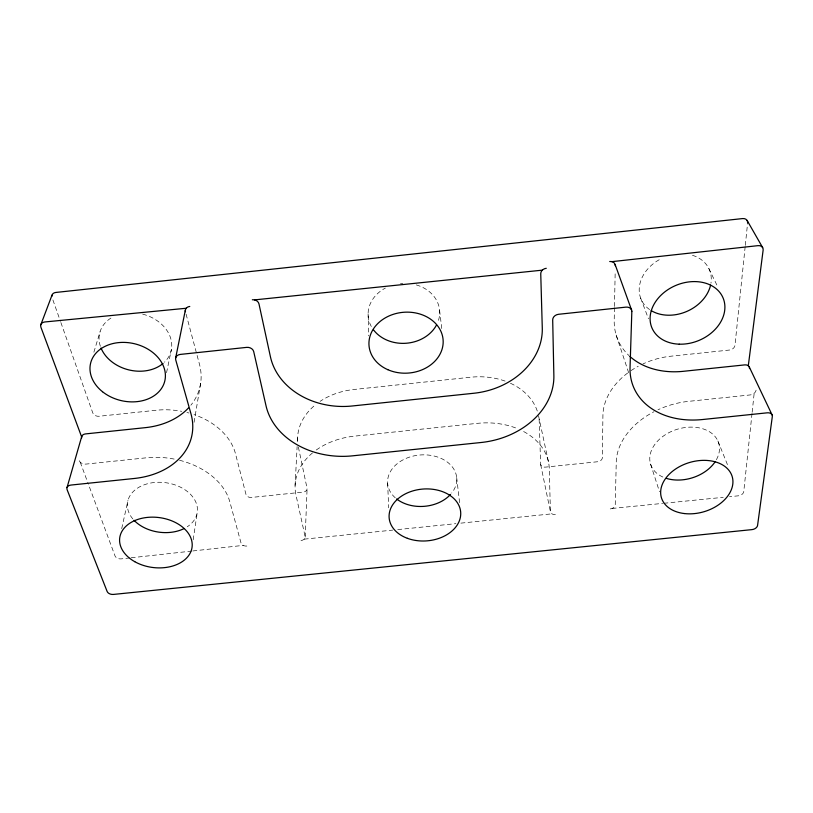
<?xml version="1.0" encoding="UTF-8"?>
<svg xmlns="http://www.w3.org/2000/svg" width="813" height="813" viewBox="0 0 813 813"><rect width="100%" height="100%" fill="white"/><g stroke="black" fill="none" stroke-linecap="round" stroke-linejoin="round"><path stroke-width="0.61" stroke-dasharray="4.07 3.05" d="M614.455 307.7L614.201 320.403A75.914 58.739 -22.9 0 0 628.906 355.525M614.486 306.43L615.207 270.871M305.18 537.017L307.09 488.664M295.099 485.432L297.121 446.54M297.385 441.53L297.588 437.76M745.175 246.593L734.972 345.403A5.254 3.913 -22.8 0 1 729.505 350.037L670.918 356.196A66.524 49.166 -18.1 0 0 643.012 363.899M745.308 245.343L747.625 222.833M752.025 413.502L743.753 491.702A5.102 3.476 -17.8 0 1 738.377 495.818L729.535 496.702M752.157 412.242L754.159 393.319M193.169 539.802L197.285 512.251M194.073 422.323L200.75 382.486M166.543 372.689L171.37 349.661M121.706 528.623L127.956 500.442M93.881 352.192L100.07 331.704M129.938 557.921L121.137 558.887A5.02 3.394 8.2 0 1 115.05 555.99L87.713 482.363M131.198 557.779L191.573 551.102M192.823 550.96L243.138 545.391M304.235 539.151L392.689 530.106M397.74 529.588L455.869 523.653M460.92 523.135L551.905 513.836M612.128 508.45L662.625 503.399M663.896 503.277L723.224 497.332M708.824 268.473L718.092 287.589M717.899 441.012L728.123 466.296M640.624 298.066L648.459 318.747M80.223 462.18L87.276 481.184M52.906 299.967L60.457 321.359M60.884 322.548L92.773 412.913A5.173 3.831 13.1 0 0 99.064 416.256L156.34 410.24A65.762 48.302 8.6 0 1 181.716 411.327M616.173 335.098L629.201 374.356M650.552 464.04L659.495 491.723M186.096 314.194L199.48 364.305A75.05 57.499 13.5 0 1 190.882 405.189M538.531 415.799L548.572 462.455M298.381 447.099L307.04 488.217A4.695 3.455 1.7 0 1 303.137 492.109L251.502 497.434A4.715 3.435 4.2 0 1 246.014 494.517L235.465 453.644A65.762 48.302 8.6 0 0 194.012 414.579M540.675 464.569L550.452 511.936M439.599 310.332L441.774 328.615M456.672 477.434L459.65 503.105M387.628 483.247L388.695 507.83M368.096 313.788L368.726 335.85M79.257 460.717A5.457 3.902 12 0 0 85.914 464.101L146.238 457.821A69.176 49.014 7.7 0 1 175.202 459.284M132.793 518.897A35.213 24.949 7.7 0 1 141.472 485.93A35.213 24.949 7.7 0 1 188.901 492.8A35.213 24.949 7.7 0 1 187.244 526.783M395.23 497.78A34.644 25.752 -4.5 0 1 397.527 463.43A34.644 25.752 -4.5 0 1 443.461 459.569A34.644 25.752 -4.5 0 1 451.713 493.034M246.827 546.051A4.949 3.476 3.6 0 1 241.055 543.104L229.794 501.723A69.176 49.014 7.7 0 0 179.571 460.28M301.023 540.513A4.929 3.506 1.3 0 0 305.119 536.56L295.952 494.904A68.058 50.406 -1.4 0 1 312.446 452.973M555.391 514.517A4.959 3.537 -10.6 0 1 550.401 511.479L549.283 468.786A68.231 50.63 -7.7 0 0 522.85 431.124M610.248 508.918A4.99 3.526 -13 0 0 615.248 504.843L616.264 461.886A70.009 49.939 -17.2 0 1 653.937 411.754M662.88 477.048A35.64 25.427 -17.2 0 1 655.837 443.095A35.64 25.427 -17.2 0 1 702.107 428.573A35.64 25.427 -17.2 0 1 716.009 460.371M142.631 314.103A36.798 28.74 14.4 0 1 164.46 362.202M100.355 346.247A36.798 28.74 14.4 0 1 112.082 317.375M692.473 255.302A37.215 29.339 -23.8 0 1 710.958 283.178M649.597 309.57A37.215 29.339 -23.8 0 1 661.254 258.636M416.286 284.916A35.833 29.99 -4.2 0 1 438.085 321.511M371.317 326.501A35.833 29.99 -4.2 0 1 385.382 288.066M400.494 283.544A35.833 29.99 -4.2 0 1 402.781 283.371M316.277 450.006A68.058 50.406 -1.4 0 1 354.651 436.124L477.343 423.349A68.231 50.63 -7.7 0 1 518.359 429.01M627.636 373.035A66.524 49.166 -18.1 0 0 602.921 415.413L602.352 457.739A4.746 3.476 -13.6 0 1 597.626 461.743L545.401 467.129A4.715 3.486 -11.1 0 1 540.625 464.111L539.253 422.038A64.867 49.847 -8 0 0 538.724 416.835M631.01 370.637A66.524 49.166 -18.1 0 1 638.225 366.287M505.086 381.084A64.867 49.847 -8 0 0 470.615 377.232L354.183 389.457A64.715 49.644 -1.2 0 0 320.088 401.358M510.473 383.269A64.867 49.847 -8 0 1 537.789 412.73M297.599 440.89A64.715 49.644 -1.2 0 1 316.013 404.315M186.919 412.476A65.762 48.302 8.6 0 1 188.972 413.014M756.08 390.189A5.539 3.994 -21.6 0 1 750.247 394.935L688.479 401.368A70.009 49.939 -17.2 0 0 657.971 409.772"/><path stroke-width="1.22" d="M748.306 365.738L763.143 249.987A6.006 4.624 -28.4 0 0 758.001 245.648L611.894 261.654M175.659 357.974L185.384 309.905M67.032 487.556L81.747 436.378M40.792 324.804L51.981 295.231M254.571 299.885L542.301 270.16M186.187 308.259L44.756 321.968A5.925 4.492 18.7 0 0 40.904 327.202L81.625 436.866M747.147 220.486L762.665 247.599M749.291 366.988L772.116 414.945M615.136 264.55L631.66 310.251M184.012 528.623A35.213 24.949 7.7 0 1 134.023 520.269M450.544 494.416A34.644 25.752 -4.5 0 1 396.622 498.948M715.003 461.957A35.64 25.427 -17.2 0 1 666.406 478.379M163.057 363.472A36.798 28.74 14.4 0 1 128.606 369.844A36.798 28.74 14.4 0 1 101.025 348.055M710.592 285.109A37.215 29.339 -23.8 0 1 686.66 311.491A37.215 29.339 -23.8 0 1 651.213 310.627M546.275 268.3A5.732 4.787 -17.4 0 0 540.747 273.768L542.281 328.015A73.282 60.071 -9.3 0 1 473.918 393.248L352.161 405.992A73.129 59.756 0.9 0 1 270.434 356.795L258.971 303.889A5.701 4.726 8.9 0 0 252.345 299.753M609.72 261.512A5.803 4.746 -21.8 0 1 615.309 265.79M81.646 437.902A5.386 3.913 12.6 0 1 85.477 433.918L145.344 427.648A75.05 57.499 13.5 0 0 188.464 407.963M747.625 222.833A5.782 4.532 -29.6 0 0 742.625 218.575L55.812 292.456A5.701 4.411 19.8 0 0 51.829 296.389M185.445 311.745A5.752 4.665 12.8 0 1 189.775 306.45M436.5 325.037A35.833 29.99 -4.2 0 1 406.165 343.249A35.833 29.99 -4.2 0 1 373.421 329.753M629.811 356.368A75.914 58.739 -22.9 0 0 683.418 371.307L744.708 364.895A5.467 4.004 -22.3 0 1 749.505 368.563M631.833 311.521L630.045 367.639A80.426 60.182 -21.5 0 0 702.544 419.528L767.33 412.811A5.782 4.075 -21.1 0 1 772.32 416.541L757.564 525.462A5.274 3.496 -17.2 0 1 751.964 529.619L113.474 594.425A5.193 3.415 7.6 0 1 107.153 591.518L67.093 489.639A5.691 3.974 11.5 0 1 70.944 485.056L134.145 478.491A79.461 58.821 12.2 0 0 190.943 413.695L175.72 359.864A6.108 4.797 11.3 0 1 180.293 354.417L246.664 347.375A6.047 4.858 7.6 0 1 253.707 351.602L266.034 405.819A77.418 61.188 0.4 0 0 352.537 455.839L481.144 442.496A77.601 61.534 -8.8 0 0 553.866 375.626L552.688 319.916A6.077 4.919 -16.1 0 1 558.592 314.285L625.959 307.131A6.148 4.888 -20.2 0 1 631.833 311.521M407.374 538.308A35.884 25.986 -4.5 0 0 460.737 513.288A35.884 25.986 -4.5 0 0 406.612 493.267A35.884 25.986 -4.5 0 0 407.374 538.308M684.261 513.542A36.931 25.65 -16.6 0 0 732.422 477.414A36.931 25.65 -16.6 0 0 673.713 470.351A36.931 25.65 -16.6 0 0 684.261 513.542M134.775 561.692A36.473 25.162 7.2 0 0 192.051 547.312A36.473 25.162 7.2 0 0 140.842 518.542A36.473 25.162 7.2 0 0 134.775 561.692M679.211 344.173A38.597 29.837 -22.8 0 0 723.224 298.3A38.597 29.837 -22.8 0 0 660.044 296.176A38.597 29.837 -22.8 0 0 679.211 344.173M102.519 391.734A38.15 29.207 13.4 0 0 164.602 381.744A38.15 29.207 13.4 0 0 115.934 342.954A38.15 29.207 13.4 0 0 102.519 391.734M387.811 369.681A37.154 30.488 -4.2 0 0 443.176 341.49A37.154 30.488 -4.2 0 0 387.171 316.846A37.154 30.488 -4.2 0 0 387.811 369.681"/></g></svg>
